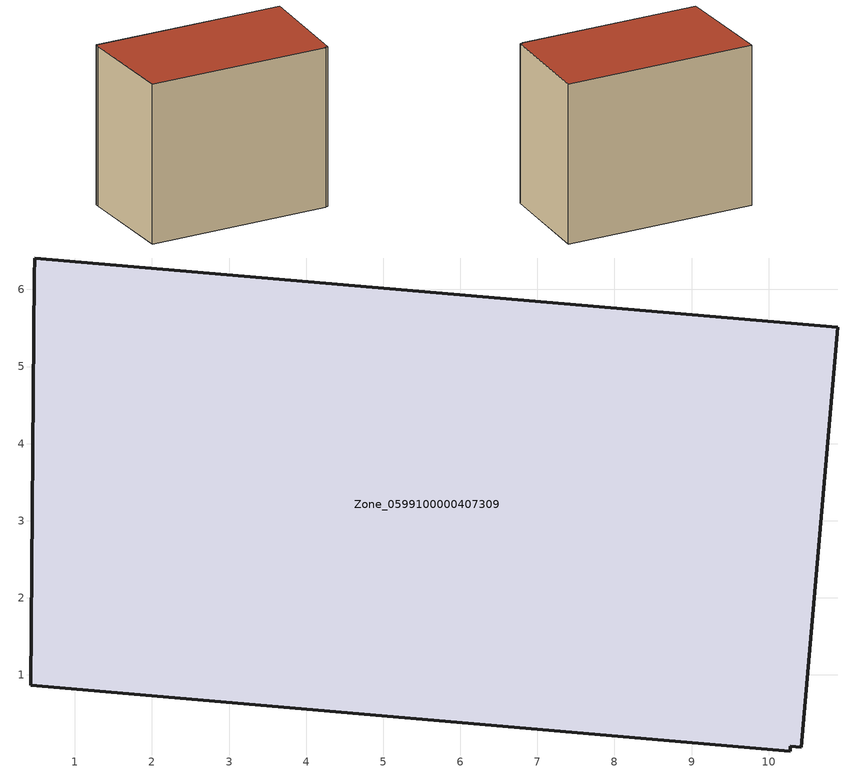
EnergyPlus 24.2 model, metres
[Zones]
Zone_0599100000407309
 floor ground (C_G): 0.47,6.17 0.48,6.41 10.89,5.51 10.42,0.06 10.28,0.07 10.28,0.01 0.43,0.87 z0
 wall outside (C_F): 10.42,0.06 10.89,5.51 0.48,6.41 0.47,6.17 0.43,0.87 10.28,0.01 10.28,0.07 10.42,0.06 z0:8.97
 roof outside (C_R): 0.48,6.41 0.47,6.17 0.43,0.87 10.28,0.01 10.28,0.07 10.42,0.06 10.89,5.51 z8.97
[BUILDING]
Pand.0599100000407309: North Axis=0; Terrain=City; Loads Convergence Tolerance Value=0.04; Temperature Convergence Tolerance Value=0.4; Solar Distribution=FullExterior; Maximum Number of Warmup Days=25; Minimum Number of Warmup Days=1
[Site:Location]
Rotterdam.The.Hague.AP_ZH_NLD Design_Conditions: Latitude=51.96; Longitude=4.45; Time Zone=1; Elevation=-4.5
[SITE:GROUNDTEMPERATURE:BUILDINGSURFACE]
18, 18, 18, 18, 18, 18, 18, 18, 18, 18, 18, 18
[MATERIAL] Thermal Absorptance=0.9; Solar Absorptance=0.7; Visible Absorptance=0.7
Name | Roughness | Thickness | Conductivity | Density | Specific Heat
G.TI.2006-2014 | MediumSmooth | 0.15 | 0.06 | 540 | 1210
F.TI.2006-2014 | Rough | 0.3 | 0.12 | 1920 | 840
R.TI.2006-2014 | MediumRough | 0.2 | 0.08 | 1500 | 1000
[CONSTRUCTION]
C_G: G.TI.2006-2014
C_F: F.TI.2006-2014
C_R: R.TI.2006-2014
[ZONE]
Zone_0599100000407309: Type=1; Multiplier=1; Ceiling Height=Autocalculate; Volume=Autocalculate; Floor Area=autocalculate; Part of Total Floor Area=Yes
[ZONEINFILTRATION:DESIGNFLOWRATE]
Infil_Zone_0599100000407309: Zone or ZoneList or Space or SpaceList=Zone_0599100000407309; Schedule=AlwaysOn; Design Flow Rate Calculation Method=Flow/Area; Flow Rate per Floor Area=0.0015; Constant Term Coefficient=1; Temperature Term Coefficient=0; Velocity Term Coefficient=0; Velocity Squared Term Coefficient=0
[HVACTEMPLATE:ZONE:IDEALLOADSAIRSYSTEM]
Zone_0599100000407309: Maximum Heating Supply Air Temperature=50; Minimum Cooling Supply Air Temperature=13; Maximum Heating Supply Air Humidity Ratio=0.0156; Minimum Cooling Supply Air Humidity Ratio=0.0077; Heating Limit=NoLimit; Cooling Limit=NoLimit; Dehumidification Control Type=ConstantSensibleHeatRatio; Cooling Sensible Heat Ratio=0.7; Dehumidification Setpoint=60; Humidification Control Type=None; Humidification Setpoint=30; Outdoor Air Method=None; Outdoor Air Flow Rate per Person=0.00944; Outdoor Air Flow Rate per Zone Floor Area=0; Outdoor Air Flow Rate per Zone=0; Demand Controlled Ventilation Type=None; Outdoor Air Economizer Type=NoEconomizer; Heat Recovery Type=None; Sensible Heat Recovery Effectiveness=0.7; Latent Heat Recovery Effectiveness=0.65
[ZONECONTROL:THERMOSTAT]
ThermostatControl_Zone_0599100000407309: Zone or ZoneList=Zone_0599100000407309; Control Type Schedule=DualSetpointControlType; Control 1=Thermostat_Zone_0599100000407309; Temperature Difference Between Cutout And Setpoint=0
[THERMOSTATSETPOINT:DUALSETPOINT]
Thermostat_Zone_0599100000407309: Heating Setpoint Temperature Schedule=HeatingSetpoint_Zone_0599100000407309; Cooling Setpoint Temperature Schedule=CoolingSetpoint_Zone_0599100000407309
[SCHEDULE:COMPACT]
HeatingSetpoint_Zone_0599100000407309: Through: 12/31, For: AllDays, Until: 24:00, 21
CoolingSetpoint_Zone_0599100000407309: Through: 12/31, For: AllDays, Until: 24:00, 24
DualSetpointControlType: Through: 12/31, For: AllDays, Until: 24:00, 4
AlwaysOn: Through: 12/31, For: AllDays, Until: 24:00, 1
